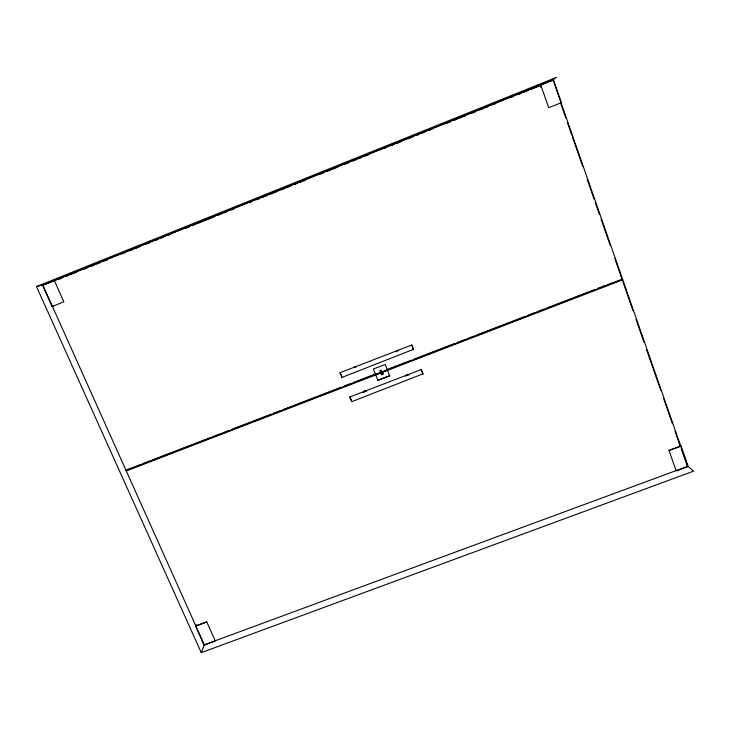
<?xml version="1.0" encoding="UTF-8"?>
<svg xmlns="http://www.w3.org/2000/svg" width="730" height="730" viewBox="0 0 730 730"><rect width="100%" height="100%" fill="white"/><g stroke="black" fill="none" stroke-linecap="round" stroke-linejoin="round"><path stroke-width="1.09" d="M377.839 380.348L389.683 375.749L377.839 380.348L373.358 369.024L385.221 364.452L389.683 375.786M375.695 374.901L375.612 374.18M381.416 373.824L381.388 374.654M383.159 373.915L381.58 374.718M686.994 465.494L693.5 471.169L201.261 652.656L204.126 645.238L195.576 626.139L196.096 624.917M196.27 624.935L195.841 625.948L206.763 621.905L195.576 626.139M379.956 370.776L381.243 370.128L381.525 371.123M381.27 374.043L383.113 373.733M204.4 645.019L126.272 470.95L126.883 470.284M42.751 284.882L126.071 470.503L126.682 469.828M540.154 84.917L540.93 86.989L540.154 84.917L553.303 79.488L561.379 102.665L560.813 102.957M540.62 84.598L548.741 107.73L561.379 102.665M551.378 80.765L556.534 77.344L36.5 286.58L201.261 652.656M552.546 79.926L553.002 79.616L622.59 279.28L126.071 470.503M380.595 371.433L379.892 370.95M553.094 79.88L42.86 285.129L43.7 284.901M44.758 284.472L552.637 80.181M58.665 279.389L61.84 278.112M66.074 276.405L69.25 275.128M71.367 274.279L76.659 272.153M83.001 269.598L87.235 267.892M91.469 266.195L94.644 264.917M96.761 264.068L99.937 262.791M104.171 261.084L107.346 259.807M122.156 253.848L125.332 252.571M129.566 250.874L132.741 249.596M134.858 248.738L140.142 246.612M146.493 244.057L150.727 242.36M154.961 240.654L158.136 239.376M160.253 238.527L163.429 237.25M167.663 235.553L170.829 234.275M185.648 228.317L188.824 227.039M193.058 225.333L196.233 224.055M198.35 223.207L203.633 221.081M205.75 220.223L214.218 216.819M218.452 215.122L221.628 213.844M223.745 212.996L226.921 211.718M231.145 210.012L234.321 208.734M249.14 202.776L252.315 201.498M256.549 199.801L259.716 198.523M261.833 197.666L267.125 195.54M269.242 194.691L277.71 191.287M280.886 190.01L285.12 188.304M287.237 187.455L290.403 186.177M294.637 184.471L297.813 183.203M299.93 182.345L305.222 180.219M320.032 174.26L323.207 172.983M327.441 171.285L330.617 170.008M332.734 169.15L338.026 167.024M344.377 164.469L348.602 162.772M352.836 161.065L356.012 159.788M358.129 158.939L361.304 157.662M365.538 155.955L368.714 154.678M383.524 148.719L386.699 147.451M390.933 145.744L394.109 144.467M396.226 143.618L401.518 141.492M407.86 138.937L412.094 137.231M416.328 135.534L419.504 134.256M421.621 133.398L424.796 132.121M429.03 130.424L432.206 129.146M447.015 123.188L450.191 121.91M454.425 120.204L457.601 118.935M459.717 118.078L465.01 115.951M471.352 113.396L475.586 111.699M479.82 109.993L482.995 108.715M485.112 107.867L488.288 106.589M492.522 104.883L495.697 103.605M510.507 97.647L513.683 96.369M517.917 94.672L521.092 93.394M523.209 92.546L528.493 90.41M530.61 89.562L539.078 86.158M55.033 280.065L42.431 285.001L52.095 306.527L63.848 301.828L54.221 280.274M340.007 372.72L411.711 345.016L413.435 349.387L341.914 377.437L340.007 372.72L340.445 373.258M127.741 469.417L140.498 464.508M142.624 463.687L150.061 460.822M152.187 460.01L210.642 437.489M212.768 436.677L220.214 433.802M222.34 432.99L228.709 430.536M231.903 429.304L271.231 414.156M273.358 413.335L280.795 410.47M282.921 409.658L290.357 406.793M292.484 405.971L341.375 387.137M343.501 386.325L350.938 383.451M353.065 382.639L375.384 374.043M387.082 369.535L411.528 360.118M413.654 359.306L455.1 343.337M457.226 342.516L464.663 339.651M466.789 338.839L474.235 335.964M476.361 335.152L525.253 316.318M527.379 315.497L534.816 312.632M536.942 311.82L544.379 308.954M546.505 308.133L595.397 289.299M597.523 288.478L604.96 285.613M607.086 284.8L622.59 279.28M375.603 374.709L387.457 370.147L387.338 369.435M126.272 470.95L622.754 279.763L687.842 466.534M349.807 396.992L421.256 369.553L422.962 373.851L351.705 401.683L349.807 396.992L350.82 398.845M381.909 374.691L382.949 374.289M380.476 370.977L381.179 370.712M380.595 371.479L381.525 371.077M381.872 374.234L382.575 373.97M680.15 445.337L681.035 446.076L688.162 466.516L676.217 470.923L668.981 450.456L680.725 446.103L679.986 445.482M681.035 446.076L668.981 450.456M204.309 644.809L687.769 466.306M204.135 645.201L215.295 640.995L206.763 621.905M52.095 306.527L53.226 306.125M36.5 286.58L45.981 284.061M622.133 279.544L622.754 279.763M423.062 374.244L421.256 369.553M413.572 349.789L411.711 345.016M340.846 374.116L341.266 375.165M380.686 370.493L380.969 371.196M382.091 373.751L382.365 374.463M351.03 399.365L351.395 400.396M681.273 448.558L686.875 464.645M560.886 103.833L565.759 117.804M567.63 123.178L571.754 135.004M572.502 137.158L582.622 166.185M587.121 179.087L594.238 199.509M595.361 202.739L599.485 214.565M600.982 218.863L610.353 245.736M614.852 258.639L621.969 279.07M622.891 281.698L633.01 310.743M636.012 319.348L643.887 341.941M646.515 349.469L660.76 390.349M663.762 398.954L672.385 423.692M675.013 431.22L680.26 446.285M341.631 376.196L341.914 377.437M406.692 375.567A1.277 1.259 -9 0 1 407.55 375.129M405.889 376.169A1.798 1.77 -9 0 1 408.964 375.129M366.341 391.499A1.798 1.761 3.6 0 0 365.675 391.079A1.761 1.734 3.6 0 0 363.549 391.8A1.798 1.761 3.6 0 0 363.284 392.539A1.798 1.761 3.6 0 1 363.558 391.7A1.761 1.734 3.6 0 1 365.648 390.997M363.805 392.521A1.268 1.25 3.6 0 1 363.896 392.211M364.325 391.718A1.268 1.25 3.6 0 1 365.584 391.608M353.868 367.528A1.77 1.743 7.6 0 1 355.966 366.816M354.634 367.537A1.277 1.259 7.6 0 1 355.893 367.427M398.726 350.382A1.779 1.761 -8.9 0 0 396.609 351.103A1.807 1.788 -8.9 0 0 396.344 351.851M396.965 351.522A1.287 1.268 -8.9 0 1 397.394 351.02"/></g></svg>
